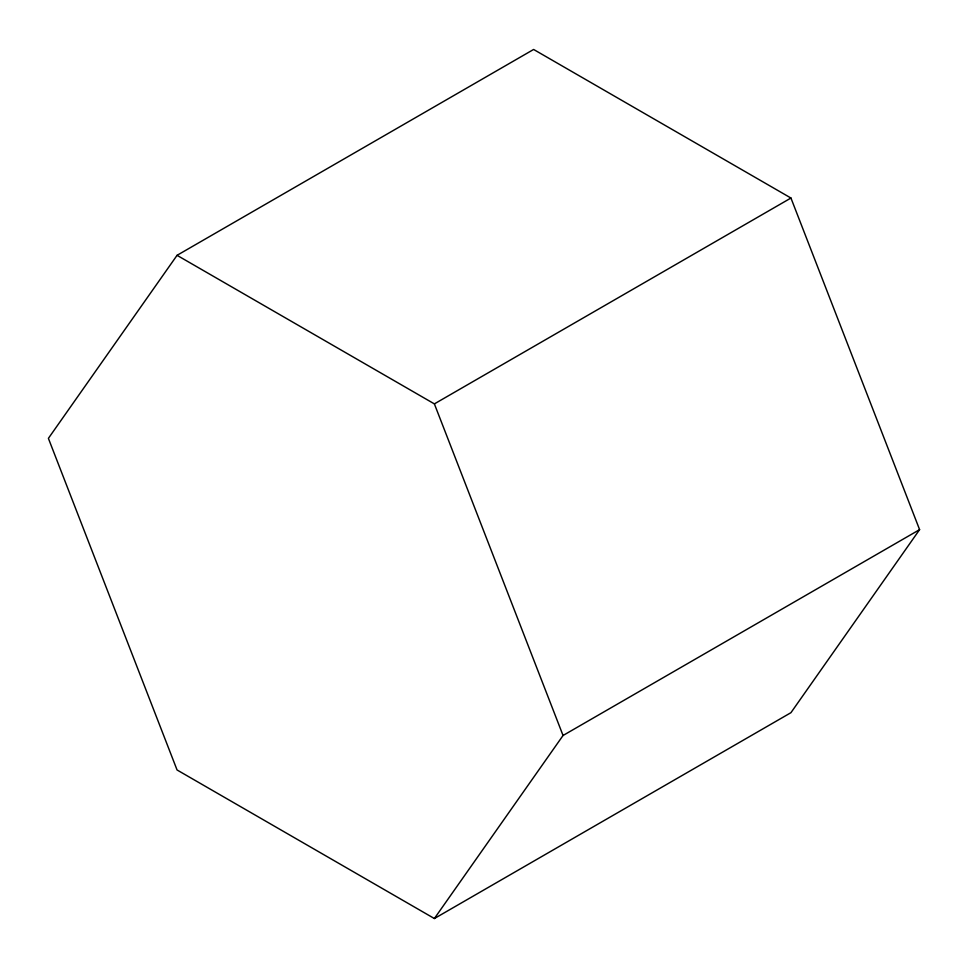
<?xml version="1.0" encoding="UTF-8"?>
<svg xmlns="http://www.w3.org/2000/svg" width="968" height="968" viewBox="0 0 968 968"><rect width="100%" height="100%" fill="white"/><g stroke="black" fill="none" stroke-linecap="round" stroke-linejoin="round"><path stroke-width="1.45" d="M177.059 255.322L48.4 438.359L177.059 769.971L434.378 918.535L790.941 712.678L919.6 529.641L790.941 198.029L533.622 49.465L177.059 255.322L434.378 403.886L563.049 735.486L434.378 918.535M434.378 403.886L790.941 198.029M563.049 735.486L919.6 529.641"/></g></svg>
